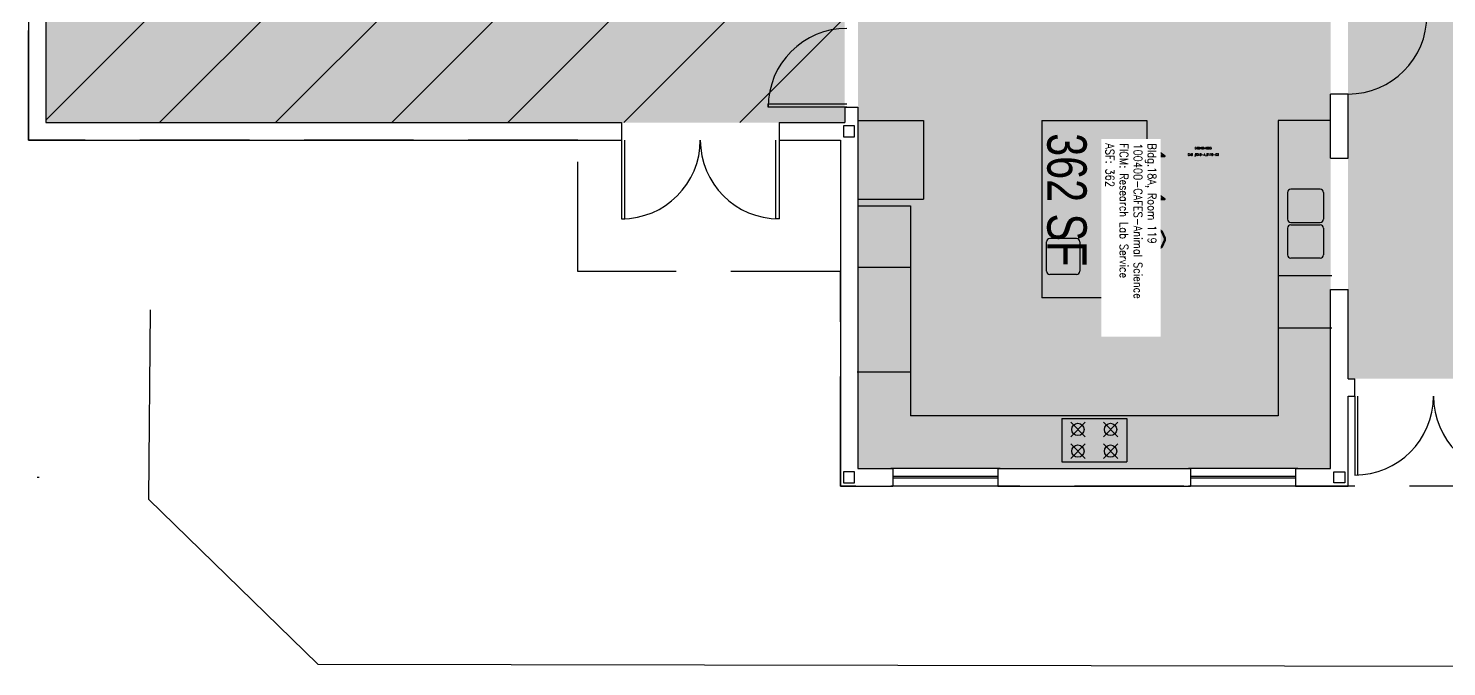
# Model space of a CAD drawing. Header units: inches. Extents: x -4 to 2901, y -182 to 1777.
# Drawn here: x -4 to 644, y -86 to 205 of the extents above; entities that cross this region are included whole.
import ezdxf
from ezdxf.enums import TextEntityAlignment as Align

# ---------------------------------------------------------------- set-up
doc = ezdxf.new("R2010")
doc.units = ezdxf.units.IN
doc.header["$LTSCALE"] = 100
doc.header["$MEASUREMENT"] = 0
doc.linetypes.add('DASHED', pattern=[0.75, 0.5, -0.25])
for name, color, linetype in [('A-DOOR', 2, 'CONTINUOUS'), ('A-FLOR', 3, 'CONTINUOUS'), ('A-GLAZ', 1, 'CONTINUOUS'), ('A-GLAZ-SILL', 2, 'CONTINUOUS'), ('A-IDEN-CNUM', 7, 'CONTINUOUS'), ('A-IDEN-RNUM', 7, 'CONTINUOUS'), ('A-IDEN-SNUM', 4, 'CONTINUOUS'), ('A-IDEN-VNUM', 4, 'CONTINUOUS'), ('A-ROOF', 2, 'DASHED'), ('A-SITE', 3, 'CONTINUOUS'), ('A-WALL', 5, 'CONTINUOUS'), ('AREA-TEXT', 3, 'CONTINUOUS'), ('Rooms-Capacity', 4, 'CONTINUOUS'), ('Rooms-Category-Color', 7, 'CONTINUOUS'), ('Rooms-College-Color', 7, 'CONTINUOUS'), ('Rooms-Department-Color', 7, 'CONTINUOUS'), ('Rooms-Division-Color', 7, 'CONTINUOUS'), ('Rooms-Information', 7, 'CONTINUOUS')]:
    doc.layers.add(name, color=color, linetype=linetype)
doc.styles.add('AREA', font='arial.ttf', dxfattribs={"width": 0.75, "height": 12})
doc.styles.add('ROOMSNUMBER', font='txt.shx', dxfattribs={"height": 0.03})
doc.styles.add('ROOMVNUMBER', font='simplex.shx', dxfattribs={"width": 0.85})

msp = doc.modelspace()

# ---------------------------------------------------------------- hatches: boundary and pattern name
at = {"layer": 'Rooms-Capacity'}
h = msp.add_hatch(dxfattribs=at)
h.set_pattern_fill('ANSI31', color=256, scale=300, style=0)
h.paths.add_polyline_path([(10, 495), (10, 256), (4, 256), (4, 162), (267, 162), (339, 162), (369, 162), (369, 205), (369, 642), (292, 642), (4, 642), (4, 548), (10, 548), (10, 541)])
at = {"layer": 'Rooms-Category-Color', "true_color": 0xadadad}
msp.add_hatch(color=253, dxfattribs=at).paths.add_polyline_path([(2270, 1228), (2270, 1303.01), (2167.28, 1303.01), (2131.28, 1303.01), (1948, 1303.01), (1948, 1371.01), (1842, 1371.01), (1842, 1351.01), (1842, 1315.01), (1842, 1311.01), (1888, 1311.01), (1888, 1303.01), (1854, 1303.01), (1854, 1300), (1848, 1300), (1848, 1303.01), (1749, 1303.01), (1749, 1321.01), (1685, 1321.01), (1685, 1303.01), (1567, 1303.01), (1531, 1303.01), (1513, 1303.01), (1477, 1303.01), (1415, 1303.01), (1355, 1303.01), (1349, 1303.01), (1256.5, 1303.01), (1220.5, 1303.01), (848.5, 1303.01), (812.5, 1303.01), (591, 1303.01), (591, 1433), (585, 1433), (549, 1433), (513, 1433), (513, 1421), (513, 1385), (513, 1350.96), (513, 1268), (513, 1232), (513, 1075), (513, 1039), (513, 763), (513, 691), (513, 649), (599, 649), (599, 404.01), (599, 368.01), (599, 211), (599, 175), (599, 145.75), (599, 85.75), (599, 45), (602, 45), (674, 45), (677, 45), (677, 242), (677, 278), (677, 518), (677, 566), (677, 721), (624, 721), (591, 721), (591, 1225), (970.57, 1225), (1042.5, 1225), (1261.25, 1225), (1297.25, 1225), (1560, 1225), (1596, 1225), (1786.06, 1225), (1822.06, 1225), (1848, 1225), (1848, 1228), (1854, 1228), (1854, 1225), (1997, 1225), (2270, 1225)])
at = {"layer": 'Rooms-Category-Color', "true_color": 0xfa9ba3}
msp.add_hatch(color=241, dxfattribs=at).paths.add_polyline_path([(10, 495), (10, 256), (4, 256), (4, 162), (267, 162), (339, 162), (369, 162), (369, 205), (369, 642), (292, 642), (4, 642), (4, 548), (10, 548), (10, 541)])
at = {"layer": 'Rooms-Category-Color', "true_color": 0xe3f498}
msp.add_hatch(color=61, dxfattribs=at).paths.add_polyline_path([(591, 85.75), (591, 145.75), (591, 175), (591, 211), (591, 235), (418, 235), (418, 288), (415, 288), (379, 288), (375, 288), (375, 205), (375, 169), (375, 4), (591, 4)])
at = {"layer": 'Rooms-College-Color', "true_color": 0xadadad}
msp.add_hatch(color=253, dxfattribs=at).paths.add_polyline_path([(2270, 1228), (2270, 1303.01), (2167.28, 1303.01), (2131.28, 1303.01), (1948, 1303.01), (1948, 1371.01), (1842, 1371.01), (1842, 1351.01), (1842, 1315.01), (1842, 1311.01), (1888, 1311.01), (1888, 1303.01), (1854, 1303.01), (1854, 1300), (1848, 1300), (1848, 1303.01), (1749, 1303.01), (1749, 1321.01), (1685, 1321.01), (1685, 1303.01), (1567, 1303.01), (1531, 1303.01), (1513, 1303.01), (1477, 1303.01), (1415, 1303.01), (1355, 1303.01), (1349, 1303.01), (1256.5, 1303.01), (1220.5, 1303.01), (848.5, 1303.01), (812.5, 1303.01), (591, 1303.01), (591, 1433), (585, 1433), (549, 1433), (513, 1433), (513, 1421), (513, 1385), (513, 1350.96), (513, 1268), (513, 1232), (513, 1075), (513, 1039), (513, 763), (513, 691), (513, 649), (599, 649), (599, 404.01), (599, 368.01), (599, 211), (599, 175), (599, 145.75), (599, 85.75), (599, 45), (602, 45), (674, 45), (677, 45), (677, 242), (677, 278), (677, 518), (677, 566), (677, 721), (624, 721), (591, 721), (591, 1225), (970.57, 1225), (1042.5, 1225), (1261.25, 1225), (1297.25, 1225), (1560, 1225), (1596, 1225), (1786.06, 1225), (1822.06, 1225), (1848, 1225), (1848, 1228), (1854, 1228), (1854, 1225), (1997, 1225), (2270, 1225)])
at = {"layer": 'Rooms-College-Color', "true_color": 0xe3c5e1}
for points in [[(10, 495), (10, 256), (4, 256), (4, 162), (267, 162), (339, 162), (369, 162), (369, 205), (369, 642), (292, 642), (4, 642), (4, 548), (10, 548), (10, 541)], [(591, 85.75), (591, 145.75), (591, 175), (591, 211), (591, 235), (418, 235), (418, 288), (415, 288), (379, 288), (375, 288), (375, 205), (375, 169), (375, 4), (591, 4)]]:
    msp.add_hatch(color=254, dxfattribs=at).paths.add_polyline_path(points)
at = {"layer": 'Rooms-Department-Color', "true_color": 0xacacac}
msp.add_hatch(color=253, dxfattribs=at).paths.add_polyline_path([(2270, 1228), (2270, 1303.01), (2167.28, 1303.01), (2131.28, 1303.01), (1948, 1303.01), (1948, 1371.01), (1842, 1371.01), (1842, 1351.01), (1842, 1315.01), (1842, 1311.01), (1888, 1311.01), (1888, 1303.01), (1854, 1303.01), (1854, 1300), (1848, 1300), (1848, 1303.01), (1749, 1303.01), (1749, 1321.01), (1685, 1321.01), (1685, 1303.01), (1567, 1303.01), (1531, 1303.01), (1513, 1303.01), (1477, 1303.01), (1415, 1303.01), (1355, 1303.01), (1349, 1303.01), (1256.5, 1303.01), (1220.5, 1303.01), (848.5, 1303.01), (812.5, 1303.01), (591, 1303.01), (591, 1433), (585, 1433), (549, 1433), (513, 1433), (513, 1421), (513, 1385), (513, 1350.96), (513, 1268), (513, 1232), (513, 1075), (513, 1039), (513, 763), (513, 691), (513, 649), (599, 649), (599, 404.01), (599, 368.01), (599, 211), (599, 175), (599, 145.75), (599, 85.75), (599, 45), (602, 45), (674, 45), (677, 45), (677, 242), (677, 278), (677, 518), (677, 566), (677, 721), (624, 721), (591, 721), (591, 1225), (970.57, 1225), (1042.5, 1225), (1261.25, 1225), (1297.25, 1225), (1560, 1225), (1596, 1225), (1786.06, 1225), (1822.06, 1225), (1848, 1225), (1848, 1228), (1854, 1228), (1854, 1225), (1997, 1225), (2270, 1225)])
at = {"layer": 'Rooms-Department-Color', "true_color": 0xe3c5e1}
for points in [[(10, 495), (10, 256), (4, 256), (4, 162), (267, 162), (339, 162), (369, 162), (369, 205), (369, 642), (292, 642), (4, 642), (4, 548), (10, 548), (10, 541)], [(591, 85.75), (591, 145.75), (591, 175), (591, 211), (591, 235), (418, 235), (418, 288), (415, 288), (379, 288), (375, 288), (375, 205), (375, 169), (375, 4), (591, 4)]]:
    msp.add_hatch(color=254, dxfattribs=at).paths.add_polyline_path(points)
at = {"layer": 'Rooms-Division-Color', "true_color": 0xadadad}
msp.add_hatch(color=253, dxfattribs=at).paths.add_polyline_path([(2270, 1228), (2270, 1303.01), (2167.28, 1303.01), (2131.28, 1303.01), (1948, 1303.01), (1948, 1371.01), (1842, 1371.01), (1842, 1351.01), (1842, 1315.01), (1842, 1311.01), (1888, 1311.01), (1888, 1303.01), (1854, 1303.01), (1854, 1300), (1848, 1300), (1848, 1303.01), (1749, 1303.01), (1749, 1321.01), (1685, 1321.01), (1685, 1303.01), (1567, 1303.01), (1531, 1303.01), (1513, 1303.01), (1477, 1303.01), (1415, 1303.01), (1355, 1303.01), (1349, 1303.01), (1256.5, 1303.01), (1220.5, 1303.01), (848.5, 1303.01), (812.5, 1303.01), (591, 1303.01), (591, 1433), (585, 1433), (549, 1433), (513, 1433), (513, 1421), (513, 1385), (513, 1350.96), (513, 1268), (513, 1232), (513, 1075), (513, 1039), (513, 763), (513, 691), (513, 649), (599, 649), (599, 404.01), (599, 368.01), (599, 211), (599, 175), (599, 145.75), (599, 85.75), (599, 45), (602, 45), (674, 45), (677, 45), (677, 242), (677, 278), (677, 518), (677, 566), (677, 721), (624, 721), (591, 721), (591, 1225), (970.57, 1225), (1042.5, 1225), (1261.25, 1225), (1297.25, 1225), (1560, 1225), (1596, 1225), (1786.06, 1225), (1822.06, 1225), (1848, 1225), (1848, 1228), (1854, 1228), (1854, 1225), (1997, 1225), (2270, 1225)])
at = {"layer": 'Rooms-Division-Color', "true_color": 0xe3c5e1}
for points in [[(10, 495), (10, 256), (4, 256), (4, 162), (267, 162), (339, 162), (369, 162), (369, 205), (369, 642), (292, 642), (4, 642), (4, 548), (10, 548), (10, 541)], [(591, 85.75), (591, 145.75), (591, 175), (591, 211), (591, 235), (418, 235), (418, 288), (415, 288), (379, 288), (375, 288), (375, 205), (375, 169), (375, 4), (591, 4)]]:
    msp.add_hatch(color=254, dxfattribs=at).paths.add_polyline_path(points)

# ---------------------------------------------------------------- linework, layer by layer
at = {"layer": 'A-DOOR', "linetype": 'Continuous'}
for p, q in [((334, 169), (334, 170.5)), ((334, 170.5), (370, 170.5)), ((370, 169), (334, 169)), ((267, 154), (267, 118)), ((268.5, 118), (268.5, 154)), ((337.5, 118), (337.5, 154)), ((339, 154), (339, 118)), ((267, 118), (268.5, 118)), ((339, 118), (337.5, 118)), ((602, 37), (602, 1)), ((603.5, 1), (603.5, 37))]:
    msp.add_line(p, q, dxfattribs=at)
for centre, start, end in [((599, 211), 270, 0), ((370, 169), 90, 180), ((267, 154), 270, 0), ((339, 154), 180, 270), ((602, 37), 270, 0), ((674, 37), 180, 270)]:
    msp.add_arc(centre, 36, start, end, dxfattribs=at)
at = {"layer": 'A-FLOR', "linetype": 'DASHED'}
for p, q in [((375, 163), (405, 163)), ((405, 163), (405, 127)), ((375, 127), (405, 127)), ((591.5, 92.02), (567, 92.02)), ((591.5, 68.02), (567, 68.02))]:
    msp.add_line(p, q, dxfattribs=at)
at = {"layer": 'A-FLOR', "linetype": 'Continuous'}
for p, q in [((459, 163), (507, 163)), ((459, 163), (459, 82)), ((507, 163), (507, 82)), ((591, 163), (567, 163)), ((567, 163), (567, 28)), ((571.26, 130.1), (571.26, 117.91)), ((586.26, 131.6), (572.76, 131.6)), ((587.76, 130.1), (587.76, 117.91)), ((375, 124), (399, 124)), ((399, 124), (399, 28)), ((571.26, 113.79), (571.26, 101.6)), ((572.76, 116.41), (586.26, 116.41)), ((572.76, 115.29), (586.26, 115.29)), ((587.76, 113.79), (587.76, 101.6)), ((461.15, 94.06), (461.15, 107.56)), ((474.84, 109.06), (462.65, 109.06)), ((476.34, 107.56), (476.34, 94.06)), ((586.26, 100.1), (572.76, 100.1)), ((375, 96), (399, 96)), ((474.84, 92.56), (462.65, 92.56)), ((507, 82), (459, 82)), ((399, 48), (374.65, 48)), ((567, 28), (399, 28)), ((468.15, 26.78), (468.15, 6.98)), ((468.15, 26.78), (497.85, 26.78)), ((497.85, 26.78), (497.85, 6.98)), ((472.25, 25.13), (478.85, 18.53)), ((472.25, 18.53), (478.85, 25.13)), ((493.76, 25.13), (487.16, 18.53)), ((493.76, 18.53), (487.16, 25.13)), ((472.25, 8.63), (478.85, 15.23)), ((472.25, 15.23), (478.85, 8.63)), ((493.76, 8.63), (487.16, 15.23)), ((493.76, 15.23), (487.16, 8.63)), ((468.15, 6.98), (497.85, 6.98))]:
    msp.add_line(p, q, dxfattribs=at)
for centre in [(475.55, 21.83), (490.46, 21.83), (475.55, 11.93), (490.46, 11.93)]:
    msp.add_circle(centre, 2.82, dxfattribs=at)
for centre, start, end in [((572.76, 130.1), 89.99995, 180), ((586.26, 130.1), 0, 90.00001), ((572.76, 117.91), 180, 270), ((586.26, 117.91), 270, 0), ((572.76, 113.79), 90.00003, 180), ((586.26, 113.79), 0, 90.00001), ((462.65, 107.56), 90, 180.0001), ((474.84, 107.56), 0.00003, 90), ((572.76, 101.6), 180, 270.0001), ((586.26, 101.6), 270, 0), ((462.65, 94.06), 180, 270), ((474.84, 94.06), 270, 0)]:
    msp.add_arc(centre, 1.5, start, end, dxfattribs=at)
at = {"layer": 'A-GLAZ', "linetype": 'Continuous'}
for p, q in [((439, 0.37), (391, 0.37)), ((575, 0.37), (527, 0.37)), ((439, -0.38), (391, -0.38)), ((575, -0.38), (527, -0.38))]:
    msp.add_line(p, q, dxfattribs=at)
at = {"layer": 'A-GLAZ-SILL', "linetype": 'Continuous'}
for p, q in [((440, 4), (390, 4)), ((576, 4), (526, 4)), ((440, -4), (390, -4)), ((576, -4), (526, -4))]:
    msp.add_line(p, q, dxfattribs=at)
at = {"layer": 'A-ROOF'}
msp.add_lwpolyline([(677, -4), (599, -4), (367, -4), (367, 94), (247, 94), (247, 154), (-4, 154), (-4, 264), (2, 264), (2, 289), (-4, 289), (-4, 308), (2, 308), (2, 496), (-4, 496), (-4, 515), (2, 515), (2, 540), (-4, 540), (-4, 650), (67, 650), (67, 1212), (115, 1212.5)], dxfattribs=at)
at = {"layer": 'A-SITE'}
for p, q in [((51.69, 76.5), (50.88, -9.97)), ((50.88, -9.97), (128.29, -85.32)), ((128.29, -85.32), (762.81, -86.49))]:
    msp.add_line(p, q, dxfattribs=at)
at = {"layer": 'A-WALL', "linetype": 'Continuous'}
for p, q in [((-4, 264), (-4, 154)), ((4, 256), (4, 162)), ((599, 175), (591, 175)), ((591, 145.75), (591, 175)), ((599, 145.75), (599, 175)), ((369, 169), (375, 169)), ((369, 169), (369, 162)), ((375, 169), (375, 4)), ((4, 162), (267, 162)), ((339, 162), (369, 162)), ((-4, 154), (267, 154)), ((339, 154), (367, 154)), ((367, 154), (367, -4)), ((591, 4), (591, 85.75)), ((599, 45), (599, 85.75)), ((599, 45), (602, 45)), ((602, 37), (602, 45)), ((599, 37), (602, 37)), ((599, -4), (599, 37)), ((375, 4), (391, 4)), ((439, 4), (527, 4)), ((575, 4), (591, 4)), ((367, -4), (391, -4)), ((439, -4), (527, -4)), ((575, -4), (599, -4))]:
    msp.add_line(p, q, dxfattribs=at)
at = {"layer": 'A-WALL'}
for p, q in [((267, 162), (267, 154)), ((339, 162), (339, 154)), ((368.5, 160.5), (368.5, 155.5)), ((373.5, 160.5), (368.5, 160.5)), ((373.5, 155.5), (373.5, 160.5)), ((368.5, 155.5), (373.5, 155.5)), ((591, 145.75), (599, 145.75)), ((591, 85.75), (599, 85.75)), ((0, 0), (1, 0)), ((0, 0), (1, 0)), ((368.5, 2.5), (368.5, -2.5)), ((373.5, 2.5), (368.5, 2.5)), ((373.5, -2.5), (373.5, 2.5)), ((391, 4), (391, -4)), ((439, 4), (439, -4)), ((527, 4), (527, -4)), ((575, 4), (575, -4)), ((592.5, 2.5), (597.5, 2.5)), ((592.5, -2.5), (592.5, 2.5)), ((597.5, 2.5), (597.5, -2.5)), ((368.5, -2.5), (373.5, -2.5)), ((597.5, -2.5), (592.5, -2.5))]:
    msp.add_line(p, q, dxfattribs=at)

# ---------------------------------------------------------------- texts
at = {"layer": 'A-IDEN-CNUM', "style": 'ROOMSNUMBER', "width": 0.85}
msp.add_text('CAD #018-A_0119-00', height=1, dxfattribs=at).set_placement((532.81, 147.26), align=Align.MIDDLE)
at = {"layer": 'A-IDEN-RNUM', "style": 'ROOMSNUMBER', "width": 0.85}
msp.add_text('0119-00', height=1, dxfattribs=at).set_placement((532.81, 150.26), align=Align.MIDDLE)
at = {"layer": 'A-IDEN-SNUM', "style": 'ROOMSNUMBER', "width": 0.85}
msp.add_text('018A011900', height=1, dxfattribs=at).set_placement((532.81, 150.26), align=Align.MIDDLE)
at = {"layer": 'A-IDEN-VNUM', "style": 'ROOMVNUMBER', "width": 0.85}
msp.add_text('119', height=27, rotation=270, dxfattribs=at).set_placement((501.71, 127.91), align=Align.MIDDLE)
at = {"layer": 'AREA-TEXT', "style": 'AREA', "width": 0.75}
msp.add_text('362 SF', height=18, rotation=270, dxfattribs=at).set_placement((470.54, 126.73), align=Align.MIDDLE_CENTER)

# ---------------------------------------------------------------- next in the draw order: texts
at = {"layer": 'Rooms-Information', "insert": (488.21, 152.5), "char_height": 3.8571, "width": 86.4, "attachment_point": 7, "rotation": 270, "style": 'ROOMVNUMBER', "bg_fill": 3, "box_fill_scale": 1.5, "bg_fill_color": 256, "bg_fill_true_color": 13158600, "bg_fill_transparency": 0}
msp.add_mtext('Bldg.18A, Room 119^M^J100400-CAFES-Animal Science^M^JFICM: Research Lab Service^M^JASF: 362', dxfattribs=at)

doc.saveas('drawing.dxf')
